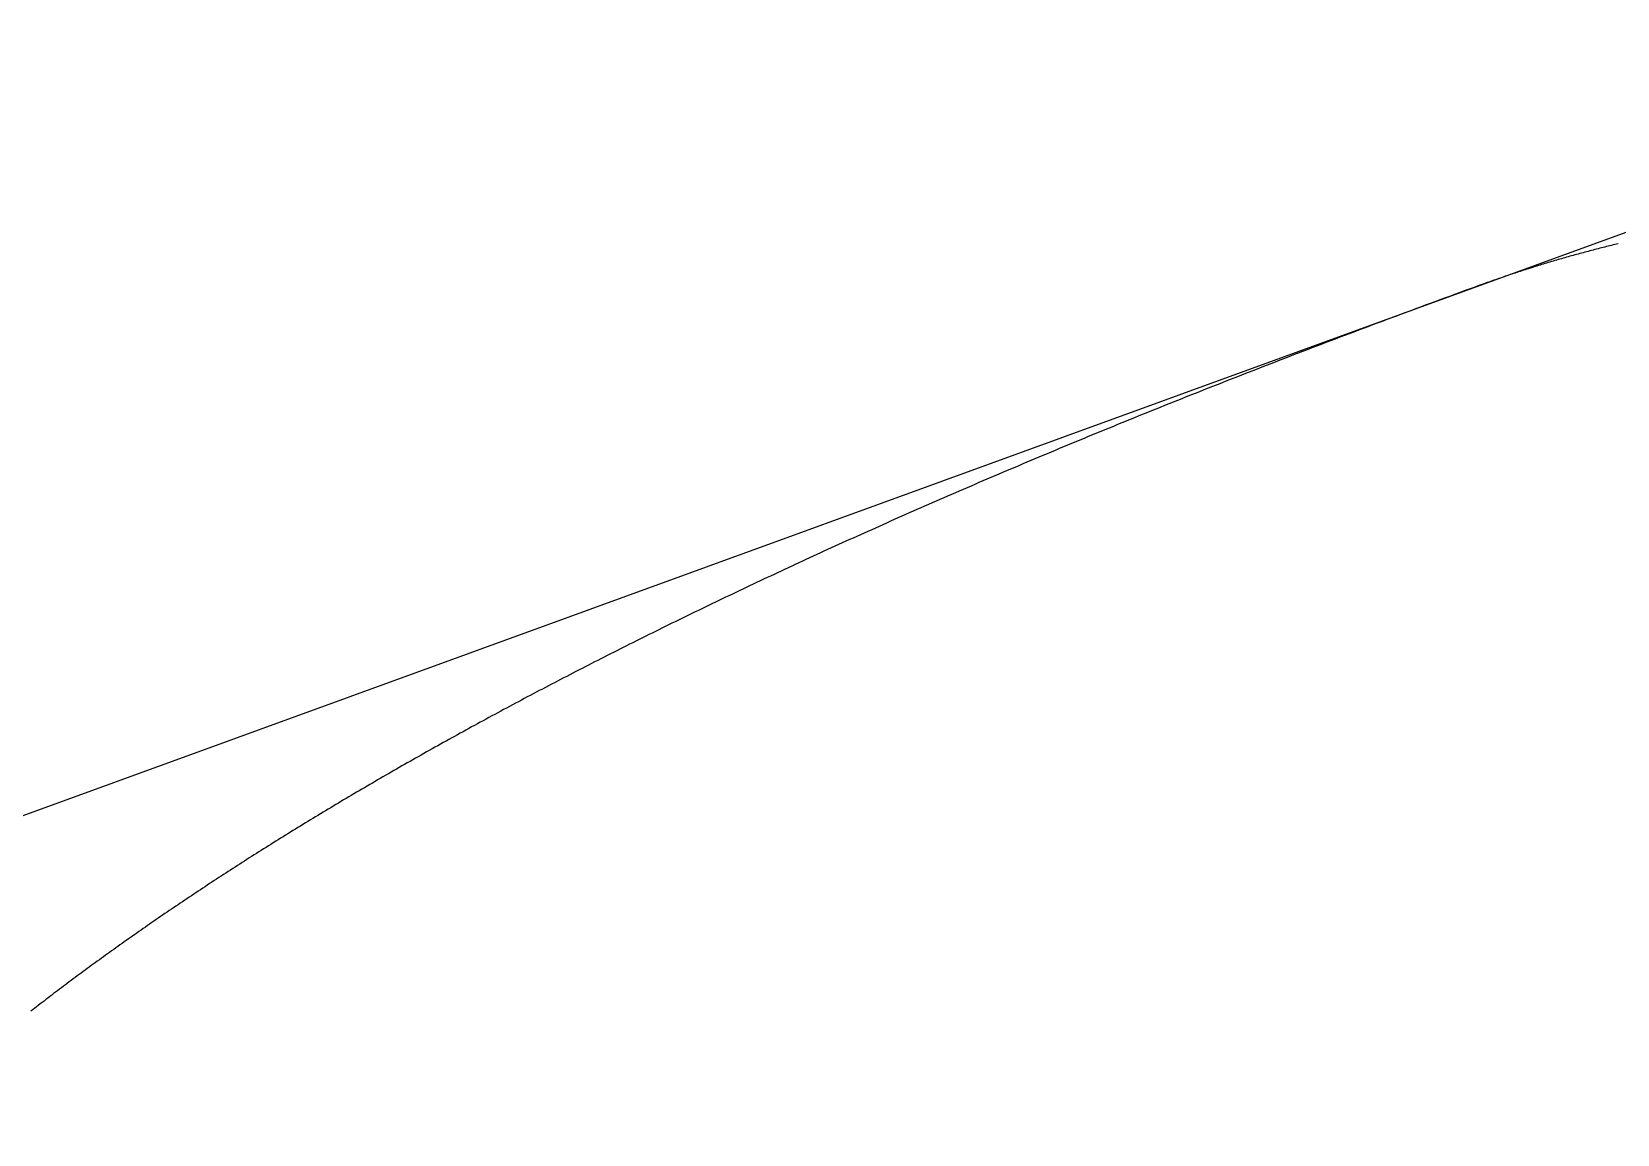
# Model space of a CAD drawing. Extents: x -14 to 315, y -179 to 16.
# Drawn here: x 191.01 to 204.39, y -101.7 to -92.39 of the extents above; entities that cross this region are included whole.
import ezdxf

# ---------------------------------------------------------------- set-up
doc = ezdxf.new("R2010")
doc.units = 0
doc.layers.add('BLACK', color=7, linetype='CONTINUOUS')

msp = doc.modelspace()

# ---------------------------------------------------------------- linework, layer by layer
at = {"layer": 'BLACK', "linetype": 'CONTINUOUS'}
for p, q in [((183.539251, -101.69915), (209.110421, -92.391983)), ((204.270021, -94.213291), (204.255957, -94.216838)), ((204.28409, -94.209763), (204.270021, -94.213291)), ((204.298159, -94.206256), (204.28409, -94.209763)), ((204.312232, -94.202768), (204.298159, -94.206256)), ((204.326306, -94.199301), (204.312232, -94.202768)), ((204.340384, -94.195854), (204.326306, -94.199301)), ((204.354462, -94.192426), (204.340384, -94.195854)), ((204.368544, -94.189019), (204.354462, -94.192426)), ((204.382628, -94.185632), (204.368544, -94.189019)), ((204.396714, -94.182265), (204.382628, -94.185632)), ((203.779248, -94.349372), (203.765273, -94.353621)), ((203.793223, -94.345143), (203.779248, -94.349372)), ((203.807203, -94.340934), (203.793223, -94.345143)), ((203.821185, -94.336746), (203.807203, -94.340934)), ((203.83517, -94.332577), (203.821185, -94.336746)), ((203.849157, -94.328429), (203.83517, -94.332577)), ((203.863148, -94.3243), (203.849157, -94.328429)), ((203.877141, -94.320192), (203.863148, -94.3243)), ((203.891138, -94.316104), (203.877141, -94.320192)), ((203.905136, -94.312036), (203.891138, -94.316104)), ((203.919138, -94.307987), (203.905136, -94.312036)), ((203.933141, -94.303959), (203.919138, -94.307987)), ((203.947149, -94.299951), (203.933141, -94.303959)), ((203.961158, -94.295963), (203.947149, -94.299951)), ((203.975171, -94.291994), (203.961158, -94.295963)), ((203.989185, -94.288046), (203.975171, -94.291994)), ((204.003203, -94.284118), (203.989185, -94.288046)), ((204.017223, -94.28021), (204.003203, -94.284118)), ((204.031246, -94.276322), (204.017223, -94.28021)), ((204.045271, -94.272454), (204.031246, -94.276322)), ((204.0593, -94.268606), (204.045271, -94.272454)), ((204.07333, -94.264778), (204.0593, -94.268606)), ((204.087363, -94.26097), (204.07333, -94.264778)), ((204.101398, -94.257182), (204.087363, -94.26097)), ((204.115437, -94.253414), (204.101398, -94.257182)), ((204.129477, -94.249667), (204.115437, -94.253414)), ((204.143521, -94.245939), (204.129477, -94.249667)), ((204.157567, -94.242231), (204.143521, -94.245939)), ((204.171616, -94.238543), (204.157567, -94.242231)), ((204.185666, -94.234876), (204.171616, -94.238543)), ((204.19972, -94.231228), (204.185666, -94.234876)), ((204.213774, -94.227601), (204.19972, -94.231228)), ((204.227833, -94.223993), (204.213774, -94.227601)), ((204.241893, -94.220406), (204.227833, -94.223993)), ((204.255957, -94.216838), (204.241893, -94.220406)), ((203.375225, -94.480722), (203.36134, -94.485551)), ((203.389114, -94.475911), (203.375225, -94.480722)), ((203.403005, -94.471122), (203.389114, -94.475911)), ((203.4169, -94.466352), (203.403005, -94.471122)), ((203.430798, -94.461602), (203.4169, -94.466352)), ((203.444699, -94.456872), (203.430798, -94.461602)), ((203.458603, -94.452163), (203.444699, -94.456872)), ((203.472511, -94.447473), (203.458603, -94.452163)), ((203.486421, -94.442803), (203.472511, -94.447473)), ((203.500336, -94.438153), (203.486421, -94.442803)), ((203.514252, -94.433524), (203.500336, -94.438153)), ((203.528173, -94.428914), (203.514252, -94.433524)), ((203.542095, -94.424325), (203.528173, -94.428914)), ((203.556022, -94.419756), (203.542095, -94.424325)), ((203.56995, -94.415207), (203.556022, -94.419756)), ((203.583883, -94.410677), (203.56995, -94.415207)), ((203.597818, -94.406168), (203.583883, -94.410677)), ((203.611757, -94.401679), (203.597818, -94.406168)), ((203.625698, -94.39721), (203.611757, -94.401679)), ((203.639643, -94.39276), (203.625698, -94.39721)), ((203.653589, -94.388332), (203.639643, -94.39276)), ((203.66754, -94.383922), (203.653589, -94.388332)), ((203.681493, -94.379534), (203.66754, -94.383922)), ((203.69545, -94.375164), (203.681493, -94.379534)), ((203.709408, -94.370816), (203.69545, -94.375164)), ((203.723371, -94.366487), (203.709408, -94.370816)), ((203.737335, -94.362178), (203.723371, -94.366487)), ((203.751303, -94.357889), (203.737335, -94.362178)), ((203.765273, -94.353621), (203.751303, -94.357889)), ((203.014818, -94.610872), (202.973555, -94.626007)), ((203.056153, -94.595731), (203.014818, -94.610872)), ((203.097578, -94.58058), (203.056153, -94.595731)), ((203.139075, -94.565423), (203.097578, -94.58058)), ((203.180662, -94.550255), (203.139075, -94.565423)), ((203.222322, -94.535081), (203.180662, -94.550255)), ((203.23652, -94.529924), (203.222322, -94.535081)), ((203.250376, -94.524914), (203.23652, -94.529924)), ((203.264235, -94.519923), (203.250376, -94.524914)), ((203.278098, -94.514953), (203.264235, -94.519923)), ((203.291962, -94.510003), (203.278098, -94.514953)), ((203.305832, -94.505072), (203.291962, -94.510003)), ((203.319703, -94.500162), (203.305832, -94.505072)), ((203.33358, -94.495272), (203.319703, -94.500162)), ((203.347458, -94.490402), (203.33358, -94.495272)), ((203.36134, -94.485551), (203.347458, -94.490402)), ((202.646387, -94.746774), (202.605855, -94.761831)), ((202.687006, -94.731705), (202.646387, -94.746774)), ((202.727698, -94.716632), (202.687006, -94.731705)), ((202.768477, -94.701547), (202.727698, -94.716632)), ((202.809329, -94.686457), (202.768477, -94.701547)), ((202.850269, -94.671355), (202.809329, -94.686457)), ((202.891281, -94.656248), (202.850269, -94.671355)), ((202.932382, -94.64113), (202.891281, -94.656248)), ((202.973555, -94.626007), (202.932382, -94.64113)), ((202.284429, -94.882001), (202.244602, -94.896987)), ((202.324326, -94.86701), (202.284429, -94.882001)), ((202.364311, -94.852008), (202.324326, -94.86701)), ((202.404366, -94.837001), (202.364311, -94.852008)), ((202.444508, -94.821982), (202.404366, -94.837001)), ((202.484722, -94.806958), (202.444508, -94.821982)), ((202.525023, -94.791923), (202.484722, -94.806958)), ((202.565395, -94.776882), (202.525023, -94.791923)), ((202.605855, -94.761831), (202.565395, -94.776882)), ((201.928839, -95.016566), (201.889723, -95.031475)), ((201.96804, -95.001646), (201.928839, -95.016566)), ((202.007312, -94.98672), (201.96804, -95.001646)), ((202.046669, -94.971784), (202.007312, -94.98672)), ((202.086096, -94.956842), (202.046669, -94.971784)), ((202.125609, -94.941889), (202.086096, -94.956842)), ((202.165192, -94.926931), (202.125609, -94.941889)), ((202.204862, -94.911961), (202.165192, -94.926931)), ((202.244602, -94.896987), (202.204862, -94.911961)), ((201.579545, -95.150467), (201.541115, -95.165306)), ((201.618044, -95.135623), (201.579545, -95.150467)), ((201.656628, -95.120767), (201.618044, -95.135623)), ((201.695281, -95.105907), (201.656628, -95.120767)), ((201.734018, -95.091036), (201.695281, -95.105907)), ((201.772825, -95.076159), (201.734018, -95.091036)), ((201.811716, -95.061272), (201.772825, -95.076159)), ((201.850677, -95.046379), (201.811716, -95.061272)), ((201.889723, -95.031475), (201.850677, -95.046379)), ((201.236444, -95.283715), (201.198705, -95.298479)), ((201.274266, -95.268941), (201.236444, -95.283715)), ((201.312157, -95.254161), (201.274266, -95.268941)), ((201.35013, -95.23937), (201.312157, -95.254161)), ((201.388172, -95.224575), (201.35013, -95.23937)), ((201.426297, -95.209768), (201.388172, -95.224575)), ((201.464491, -95.194956), (201.426297, -95.209768)), ((201.502769, -95.180134), (201.464491, -95.194956)), ((201.541115, -95.165306), (201.502769, -95.180134)), ((200.899465, -95.416311), (200.862392, -95.431005)), ((200.936605, -95.401611), (200.899465, -95.416311)), ((200.973826, -95.386901), (200.936605, -95.401611)), ((201.011115, -95.372185), (200.973826, -95.386901)), ((201.048486, -95.357459), (201.011115, -95.372185)), ((201.085924, -95.342727), (201.048486, -95.357459)), ((201.123445, -95.327985), (201.085924, -95.342727)), ((201.161034, -95.313237), (201.123445, -95.327985)), ((201.198705, -95.298479), (201.161034, -95.313237)), ((200.568506, -95.548265), (200.532105, -95.562885)), ((200.604987, -95.533633), (200.568506, -95.548265)), ((200.641535, -95.518997), (200.604987, -95.533633)), ((200.678163, -95.50435), (200.641535, -95.518997)), ((200.714859, -95.489698), (200.678163, -95.50435)), ((200.751634, -95.475035), (200.714859, -95.489698)), ((200.788477, -95.460368), (200.751634, -95.475035)), ((200.825401, -95.445689), (200.788477, -95.460368)), ((200.862392, -95.431005), (200.825401, -95.445689)), ((200.243497, -95.679577), (200.207744, -95.69413)), ((200.279315, -95.665019), (200.243497, -95.679577)), ((200.315213, -95.650451), (200.279315, -95.665019)), ((200.351176, -95.635878), (200.315213, -95.650451)), ((200.387219, -95.621294), (200.351176, -95.635878)), ((200.423328, -95.606705), (200.387219, -95.621294)), ((200.459516, -95.592105), (200.423328, -95.606705)), ((200.495771, -95.5775), (200.459516, -95.592105)), ((200.532105, -95.562885), (200.495771, -95.5775)), ((199.92434, -95.810259), (199.889239, -95.824739)), ((199.959518, -95.795769), (199.92434, -95.810259)), ((199.994761, -95.781273), (199.959518, -95.795769)), ((200.030082, -95.766767), (199.994761, -95.781273)), ((200.065468, -95.752256), (200.030082, -95.766767)), ((200.100933, -95.737735), (200.065468, -95.752256)), ((200.136462, -95.723209), (200.100933, -95.737735)), ((200.172071, -95.708672), (200.136462, -95.723209)), ((200.207744, -95.69413), (200.172071, -95.708672)), ((199.576493, -95.954724), (199.542099, -95.969127)), ((199.610963, -95.940311), (199.576493, -95.954724)), ((199.645497, -95.925892), (199.610963, -95.940311)), ((199.680108, -95.911464), (199.645497, -95.925892)), ((199.714783, -95.89703), (199.680108, -95.911464)), ((199.749535, -95.882586), (199.714783, -95.89703)), ((199.784352, -95.868137), (199.749535, -95.882586)), ((199.819245, -95.853678), (199.784352, -95.868137)), ((199.854204, -95.839214), (199.819245, -95.853678)), ((199.889239, -95.824739), (199.854204, -95.839214)), ((199.269435, -96.084085), (199.235661, -96.098422)), ((199.303272, -96.069744), (199.269435, -96.084085)), ((199.337184, -96.055391), (199.303272, -96.069744)), ((199.371159, -96.041034), (199.337184, -96.055391)), ((199.40521, -96.026667), (199.371159, -96.041034)), ((199.439325, -96.012295), (199.40521, -96.026667)), ((199.473515, -95.997912), (199.439325, -96.012295)), ((199.507769, -95.983525), (199.473515, -95.997912)), ((199.542099, -95.969127), (199.507769, -95.983525)), ((198.967971, -96.212835), (198.93482, -96.227101)), ((199.001195, -96.198558), (198.967971, -96.212835)), ((199.034482, -96.184277), (199.001195, -96.198558)), ((199.067843, -96.169985), (199.034482, -96.184277)), ((199.101267, -96.155689), (199.067843, -96.169985)), ((199.134765, -96.141382), (199.101267, -96.155689)), ((199.168326, -96.127071), (199.134765, -96.141382)), ((199.201962, -96.112749), (199.168326, -96.127071)), ((199.235661, -96.098422), (199.201962, -96.112749)), ((198.639482, -96.355174), (198.607007, -96.369366)), ((198.67203, -96.340972), (198.639482, -96.355174)), ((198.70464, -96.326766), (198.67203, -96.340972)), ((198.737323, -96.312549), (198.70464, -96.326766)), ((198.770067, -96.298328), (198.737323, -96.312549)), ((198.802885, -96.284096), (198.770067, -96.298328)), ((198.835764, -96.26986), (198.802885, -96.284096)), ((198.868717, -96.255614), (198.835764, -96.26986)), ((198.901731, -96.241362), (198.868717, -96.255614)), ((198.93482, -96.227101), (198.901731, -96.241362)), ((198.349579, -96.482642), (198.317696, -96.49677)), ((198.381522, -96.46851), (198.349579, -96.482642)), ((198.413537, -96.454368), (198.381522, -96.46851)), ((198.445613, -96.44022), (198.413537, -96.454368)), ((198.477761, -96.426063), (198.445613, -96.44022)), ((198.50997, -96.411901), (198.477761, -96.426063)), ((198.54225, -96.397729), (198.50997, -96.411901)), ((198.574592, -96.383552), (198.54225, -96.397729)), ((198.607007, -96.369366), (198.574592, -96.383552)), ((198.03373, -96.623577), (198.002501, -96.637631)), ((198.065018, -96.609517), (198.03373, -96.623577)), ((198.096377, -96.595448), (198.065018, -96.609517)), ((198.127795, -96.581374), (198.096377, -96.595448)), ((198.159284, -96.567291), (198.127795, -96.581374)), ((198.190833, -96.553202), (198.159284, -96.567291)), ((198.222453, -96.539104), (198.190833, -96.553202)), ((198.254133, -96.525001), (198.222453, -96.539104)), ((198.285884, -96.510888), (198.254133, -96.525001)), ((198.317696, -96.49677), (198.285884, -96.510888)), ((197.755019, -96.749797), (197.724375, -96.763785)), ((197.785732, -96.735801), (197.755019, -96.749797)), ((197.816504, -96.721799), (197.785732, -96.735801)), ((197.847345, -96.707788), (197.816504, -96.721799)), ((197.878245, -96.693772), (197.847345, -96.707788)), ((197.909215, -96.679747), (197.878245, -96.693772)), ((197.940244, -96.665716), (197.909215, -96.679747)), ((197.971343, -96.651676), (197.940244, -96.665716)), ((198.002501, -96.637631), (197.971343, -96.651676)), ((197.451418, -96.889359), (197.421407, -96.903275)), ((197.481495, -96.875434), (197.451418, -96.889359)), ((197.511631, -96.861504), (197.481495, -96.875434)), ((197.541835, -96.847564), (197.511631, -96.861504)), ((197.572097, -96.83362), (197.541835, -96.847564)), ((197.602428, -96.819666), (197.572097, -96.83362)), ((197.632817, -96.805708), (197.602428, -96.819666)), ((197.663274, -96.79174), (197.632817, -96.805708)), ((197.693791, -96.777767), (197.663274, -96.79174)), ((197.724375, -96.763785), (197.693791, -96.777767)), ((197.18356, -97.014356), (197.154106, -97.02821)), ((197.21307, -97.000496), (197.18356, -97.014356)), ((197.242648, -96.986628), (197.21307, -97.000496)), ((197.272283, -96.972754), (197.242648, -96.986628)), ((197.301985, -96.958872), (197.272283, -96.972754)), ((197.331744, -96.944984), (197.301985, -96.958872)), ((197.361571, -96.931087), (197.331744, -96.944984)), ((197.391455, -96.917186), (197.361571, -96.931087)), ((197.421407, -96.903275), (197.391455, -96.917186)), ((196.891819, -97.152577), (196.86298, -97.166362)), ((196.920715, -97.138787), (196.891819, -97.152577)), ((196.949677, -97.124988), (196.920715, -97.138787)), ((196.978695, -97.111185), (196.949677, -97.124988)), ((197.007779, -97.097372), (196.978695, -97.111185)), ((197.036919, -97.083554), (197.007779, -97.097372)), ((197.066126, -97.069728), (197.036919, -97.083554)), ((197.09539, -97.055896), (197.066126, -97.069728)), ((197.124719, -97.042056), (197.09539, -97.055896)), ((197.154106, -97.02821), (197.124719, -97.042056)), ((196.60617, -97.290106), (196.577934, -97.303822)), ((196.634461, -97.276385), (196.60617, -97.290106)), ((196.662817, -97.262655), (196.634461, -97.276385)), ((196.691229, -97.24892), (196.662817, -97.262655)), ((196.719705, -97.235177), (196.691229, -97.24892)), ((196.748238, -97.221428), (196.719705, -97.235177)), ((196.776834, -97.207671), (196.748238, -97.221428)), ((196.805488, -97.193909), (196.776834, -97.207671)), ((196.834206, -97.180138), (196.805488, -97.193909)), ((196.86298, -97.166362), (196.834206, -97.180138)), ((196.326507, -97.426953), (196.298864, -97.440602)), ((196.354205, -97.4133), (196.326507, -97.426953)), ((196.381965, -97.399638), (196.354205, -97.4133)), ((196.409781, -97.385971), (196.381965, -97.399638)), ((196.43766, -97.372296), (196.409781, -97.385971)), ((196.465594, -97.358615), (196.43766, -97.372296)), ((196.493592, -97.344926), (196.465594, -97.358615)), ((196.521645, -97.331232), (196.493592, -97.344926)), ((196.549761, -97.31753), (196.521645, -97.331232)), ((196.577934, -97.303822), (196.549761, -97.31753)), ((196.079842, -97.549542), (196.052728, -97.563128)), ((196.107018, -97.535947), (196.079842, -97.549542)), ((196.134248, -97.522347), (196.107018, -97.535947)), ((196.16154, -97.508738), (196.134248, -97.522347)), ((196.188887, -97.495125), (196.16154, -97.508738)), ((196.216295, -97.481503), (196.188887, -97.495125)), ((196.243758, -97.467877), (196.216295, -97.481503)), ((196.271284, -97.454242), (196.243758, -97.467877)), ((196.298864, -97.440602), (196.271284, -97.454242)), ((195.811273, -97.68512), (195.784733, -97.698641)), ((195.837874, -97.671591), (195.811273, -97.68512)), ((195.864528, -97.658057), (195.837874, -97.671591)), ((195.891243, -97.644515), (195.864528, -97.658057)), ((195.918012, -97.630968), (195.891243, -97.644515)), ((195.944842, -97.617412), (195.918012, -97.630968)), ((195.971725, -97.603852), (195.944842, -97.617412)), ((195.99867, -97.590283), (195.971725, -97.603852)), ((196.025668, -97.57671), (195.99867, -97.590283)), ((196.052728, -97.563128), (196.025668, -97.57671)), ((195.548396, -97.820046), (195.522419, -97.833503)), ((195.574432, -97.806582), (195.548396, -97.820046)), ((195.600521, -97.793113), (195.574432, -97.806582)), ((195.626669, -97.779636), (195.600521, -97.793113)), ((195.65287, -97.766154), (195.626669, -97.779636)), ((195.679131, -97.752663), (195.65287, -97.766154)), ((195.705445, -97.739168), (195.679131, -97.752663)), ((195.731819, -97.725665), (195.705445, -97.739168)), ((195.758246, -97.712157), (195.731819, -97.725665)), ((195.784733, -97.698641), (195.758246, -97.712157)), ((195.291112, -97.95433), (195.265689, -97.967723)), ((195.316593, -97.94093), (195.291112, -97.95433)), ((195.342126, -97.927524), (195.316593, -97.94093)), ((195.367717, -97.914111), (195.342126, -97.927524)), ((195.393361, -97.900693), (195.367717, -97.914111)), ((195.419063, -97.887267), (195.393361, -97.900693)), ((195.444817, -97.873836), (195.419063, -97.887267)), ((195.47063, -97.860398), (195.444817, -97.873836)), ((195.496495, -97.846954), (195.47063, -97.860398)), ((195.522419, -97.833503), (195.496495, -97.846954)), ((195.039322, -98.087983), (195.014443, -98.101313)), ((195.064258, -98.074645), (195.039322, -98.087983)), ((195.089245, -98.061303), (195.064258, -98.074645)), ((195.114289, -98.047952), (195.089245, -98.061303)), ((195.139385, -98.034597), (195.114289, -98.047952)), ((195.164538, -98.021234), (195.139385, -98.034597)), ((195.189742, -98.007867), (195.164538, -98.021234)), ((195.215004, -97.994491), (195.189742, -98.007867)), ((195.240317, -97.981111), (195.215004, -97.994491)), ((195.265689, -97.967723), (195.240317, -97.981111)), ((194.792928, -98.221016), (194.768583, -98.234285)), ((194.817329, -98.20774), (194.792928, -98.221016)), ((194.84178, -98.194459), (194.817329, -98.20774)), ((194.866287, -98.18117), (194.84178, -98.194459)), ((194.890844, -98.167877), (194.866287, -98.18117)), ((194.915458, -98.154576), (194.890844, -98.167877)), ((194.940122, -98.14127), (194.915458, -98.154576)), ((194.964843, -98.127957), (194.940122, -98.14127)), ((194.989614, -98.114639), (194.964843, -98.127957)), ((195.014443, -98.101313), (194.989614, -98.114639)), ((194.551835, -98.35344), (194.528015, -98.366649)), ((194.57571, -98.340224), (194.551835, -98.35344)), ((194.599635, -98.327004), (194.57571, -98.340224)), ((194.623614, -98.313776), (194.599635, -98.327004)), ((194.647643, -98.300543), (194.623614, -98.313776)), ((194.671727, -98.287303), (194.647643, -98.300543)), ((194.695861, -98.274058), (194.671727, -98.287303)), ((194.72005, -98.260806), (194.695861, -98.274058)), ((194.744289, -98.247549), (194.72005, -98.260806)), ((194.768583, -98.234285), (194.744289, -98.247549)), ((194.292642, -98.498418), (194.269386, -98.511563)), ((194.315947, -98.485268), (194.292642, -98.498418)), ((194.339306, -98.472111), (194.315947, -98.485268)), ((194.362713, -98.45895), (194.339306, -98.472111)), ((194.386174, -98.445781), (194.362713, -98.45895)), ((194.409684, -98.432608), (194.386174, -98.445781)), ((194.433248, -98.419427), (194.409684, -98.432608)), ((194.456861, -98.406242), (194.433248, -98.419427)), ((194.480528, -98.39305), (194.456861, -98.406242)), ((194.504244, -98.379853), (194.480528, -98.39305)), ((194.528015, -98.366649), (194.504244, -98.379853)), ((194.06237, -98.629603), (194.039619, -98.642691)), ((194.08517, -98.616511), (194.06237, -98.629603)), ((194.108021, -98.603412), (194.08517, -98.616511)), ((194.130921, -98.590309), (194.108021, -98.603412)), ((194.153873, -98.577198), (194.130921, -98.590309)), ((194.176874, -98.564083), (194.153873, -98.577198)), ((194.199927, -98.550961), (194.176874, -98.564083)), ((194.223028, -98.537835), (194.199927, -98.550961)), ((194.246183, -98.524701), (194.223028, -98.537835)), ((194.269386, -98.511563), (194.246183, -98.524701)), ((193.837106, -98.760217), (193.814851, -98.773248)), ((193.859409, -98.747182), (193.837106, -98.760217)), ((193.881763, -98.73414), (193.859409, -98.747182)), ((193.904164, -98.721093), (193.881763, -98.73414)), ((193.926617, -98.708039), (193.904164, -98.721093)), ((193.949117, -98.694981), (193.926617, -98.708039)), ((193.971669, -98.681917), (193.949117, -98.694981)), ((193.994269, -98.668847), (193.971669, -98.681917)), ((194.01692, -98.655771), (193.994269, -98.668847)), ((194.039619, -98.642691), (194.01692, -98.655771)), ((193.616758, -98.890273), (193.594989, -98.903249)), ((193.638574, -98.877293), (193.616758, -98.890273)), ((193.660439, -98.864306), (193.638574, -98.877293)), ((193.682351, -98.851315), (193.660439, -98.864306)), ((193.704313, -98.838317), (193.682351, -98.851315)), ((193.726323, -98.825315), (193.704313, -98.838317)), ((193.748382, -98.812306), (193.726323, -98.825315)), ((193.770489, -98.799293), (193.748382, -98.812306)), ((193.792646, -98.786273), (193.770489, -98.799293)), ((193.814851, -98.773248), (193.792646, -98.786273)), ((193.379943, -99.032707), (193.3587, -99.045623)), ((193.401234, -99.019785), (193.379943, -99.032707)), ((193.422571, -99.006858), (193.401234, -99.019785)), ((193.443957, -98.993925), (193.422571, -99.006858)), ((193.46539, -98.980988), (193.443957, -98.993925)), ((193.486871, -98.968045), (193.46539, -98.980988)), ((193.508398, -98.955097), (193.486871, -98.968045)), ((193.529975, -98.942143), (193.508398, -98.955097)), ((193.551598, -98.929184), (193.529975, -98.942143)), ((193.57327, -98.916219), (193.551598, -98.929184)), ((193.594989, -98.903249), (193.57327, -98.916219)), ((193.169622, -99.161634), (193.148847, -99.174498)), ((193.190444, -99.148765), (193.169622, -99.161634)), ((193.211312, -99.13589), (193.190444, -99.148765)), ((193.232228, -99.12301), (193.211312, -99.13589)), ((193.253189, -99.110126), (193.232228, -99.12301)), ((193.274198, -99.097235), (193.253189, -99.110126)), ((193.295253, -99.08434), (193.274198, -99.097235)), ((193.316355, -99.07144), (193.295253, -99.08434)), ((193.337504, -99.058534), (193.316355, -99.07144)), ((193.3587, -99.045623), (193.337504, -99.058534)), ((192.963936, -99.290046), (192.94362, -99.302859)), ((192.984299, -99.277227), (192.963936, -99.290046)), ((193.004707, -99.264404), (192.984299, -99.277227)), ((193.025161, -99.251575), (193.004707, -99.264404)), ((193.04566, -99.238742), (193.025161, -99.251575)), ((193.066206, -99.225903), (193.04566, -99.238742)), ((193.086796, -99.21306), (193.066206, -99.225903)), ((193.107434, -99.200211), (193.086796, -99.21306)), ((193.128117, -99.187357), (193.107434, -99.200211)), ((193.148847, -99.174498), (193.128117, -99.187357)), ((192.742932, -99.43072), (192.723109, -99.443479)), ((192.762799, -99.417956), (192.742932, -99.43072)), ((192.782711, -99.405187), (192.762799, -99.417956)), ((192.802667, -99.392413), (192.782711, -99.405187)), ((192.822668, -99.379635), (192.802667, -99.392413)), ((192.842714, -99.366851), (192.822668, -99.379635)), ((192.862805, -99.354062), (192.842714, -99.366851)), ((192.88294, -99.341269), (192.862805, -99.354062)), ((192.903122, -99.328471), (192.88294, -99.341269)), ((192.923348, -99.315667), (192.903122, -99.328471)), ((192.94362, -99.302859), (192.923348, -99.315667)), ((192.546696, -99.558096), (192.527314, -99.570808)), ((192.566121, -99.54538), (192.546696, -99.558096)), ((192.585591, -99.532659), (192.566121, -99.54538)), ((192.605104, -99.519933), (192.585591, -99.532659)), ((192.624662, -99.507203), (192.605104, -99.519933)), ((192.644263, -99.494468), (192.624662, -99.507203)), ((192.663908, -99.481728), (192.644263, -99.494468)), ((192.683597, -99.468983), (192.663908, -99.481728)), ((192.703331, -99.456234), (192.683597, -99.468983)), ((192.723109, -99.443479), (192.703331, -99.456234)), ((192.335875, -99.697669), (192.316968, -99.71033)), ((192.354825, -99.685003), (192.335875, -99.697669)), ((192.373818, -99.672333), (192.354825, -99.685003)), ((192.392854, -99.659659), (192.373818, -99.672333)), ((192.411933, -99.646979), (192.392854, -99.659659)), ((192.431055, -99.634296), (192.411933, -99.646979)), ((192.45022, -99.621607), (192.431055, -99.634296)), ((192.469429, -99.608914), (192.45022, -99.621607)), ((192.48868, -99.596217), (192.469429, -99.608914)), ((192.507975, -99.583515), (192.48868, -99.596217)), ((192.527314, -99.570808), (192.507975, -99.583515)), ((192.130224, -99.836695), (192.111781, -99.849307)), ((192.148709, -99.824078), (192.130224, -99.836695)), ((192.167235, -99.811457), (192.148709, -99.824078)), ((192.185804, -99.798832), (192.167235, -99.811457)), ((192.204415, -99.786202), (192.185804, -99.798832)), ((192.223068, -99.773568), (192.204415, -99.786202)), ((192.241763, -99.760929), (192.223068, -99.773568)), ((192.260501, -99.748286), (192.241763, -99.760929)), ((192.27928, -99.735638), (192.260501, -99.748286)), ((192.298103, -99.722986), (192.27928, -99.735638)), ((192.316968, -99.71033), (192.298103, -99.722986)), ((191.947659, -99.962627), (191.929629, -99.975197)), ((191.96573, -99.950053), (191.947659, -99.962627)), ((191.983841, -99.937475), (191.96573, -99.950053)), ((192.001995, -99.924892), (191.983841, -99.937475)), ((192.020188, -99.912305), (192.001995, -99.924892)), ((192.038424, -99.899714), (192.020188, -99.912305)), ((192.056701, -99.887119), (192.038424, -99.899714)), ((192.075019, -99.874519), (192.056701, -99.887119)), ((192.093379, -99.861916), (192.075019, -99.874519)), ((192.111781, -99.849307), (192.093379, -99.861916)), ((191.751566, -100.100673), (191.733981, -100.113199)), ((191.76919, -100.088144), (191.751566, -100.100673)), ((191.786855, -100.07561), (191.76919, -100.088144)), ((191.80456, -100.063073), (191.786855, -100.07561)), ((191.822306, -100.050531), (191.80456, -100.063073)), ((191.840091, -100.037986), (191.822306, -100.050531)), ((191.857918, -100.025436), (191.840091, -100.037986)), ((191.875784, -100.012883), (191.857918, -100.025436)), ((191.893692, -100.000325), (191.875784, -100.012883)), ((191.91164, -99.987763), (191.893692, -100.000325)), ((191.929629, -99.975197), (191.91164, -99.987763)), ((191.560319, -100.23824), (191.54317, -100.250723)), ((191.577508, -100.225753), (191.560319, -100.23824)), ((191.594735, -100.213262), (191.577508, -100.225753)), ((191.612003, -100.200767), (191.594735, -100.213262)), ((191.629309, -100.18827), (191.612003, -100.200767)), ((191.646656, -100.175767), (191.629309, -100.18827)), ((191.664041, -100.163261), (191.646656, -100.175767)), ((191.681467, -100.150751), (191.664041, -100.163261)), ((191.698931, -100.138238), (191.681467, -100.150751)), ((191.716436, -100.12572), (191.698931, -100.138238)), ((191.733981, -100.113199), (191.716436, -100.12572)), ((191.390573, -100.362906), (191.373812, -100.375353)), ((191.407374, -100.350456), (191.390573, -100.362906)), ((191.424213, -100.338002), (191.407374, -100.350456)), ((191.441091, -100.325544), (191.424213, -100.338002)), ((191.458007, -100.313084), (191.441091, -100.325544)), ((191.474962, -100.300618), (191.458007, -100.313084)), ((191.491955, -100.28815), (191.474962, -100.300618)), ((191.508988, -100.275678), (191.491955, -100.28815)), ((191.526059, -100.263203), (191.508988, -100.275678)), ((191.54317, -100.250723), (191.526059, -100.263203)), ((191.208281, -100.499629), (191.191935, -100.512038)), ((191.224664, -100.487217), (191.208281, -100.499629)), ((191.241085, -100.474801), (191.224664, -100.487217)), ((191.257542, -100.462382), (191.241085, -100.474801)), ((191.274039, -100.449959), (191.257542, -100.462382)), ((191.290572, -100.437534), (191.274039, -100.449959)), ((191.307145, -100.425104), (191.290572, -100.437534)), ((191.323753, -100.412672), (191.307145, -100.425104)), ((191.340402, -100.400235), (191.323753, -100.412672)), ((191.357087, -100.387796), (191.340402, -100.400235)), ((191.373812, -100.375353), (191.357087, -100.387796)), ((191.030523, -100.635949), (191.014586, -100.648322)), ((191.046499, -100.623572), (191.030523, -100.635949)), ((191.06251, -100.611192), (191.046499, -100.623572)), ((191.07856, -100.598809), (191.06251, -100.611192)), ((191.094644, -100.586423), (191.07856, -100.598809)), ((191.110767, -100.574033), (191.094644, -100.586423)), ((191.126926, -100.561641), (191.110767, -100.574033)), ((191.143123, -100.549245), (191.126926, -100.561641)), ((191.159356, -100.536846), (191.143123, -100.549245)), ((191.175628, -100.524443), (191.159356, -100.536846)), ((191.191935, -100.512038), (191.175628, -100.524443)), ((191.014586, -100.648322), (190.998683, -100.660693))]:
    msp.add_line(p, q, dxfattribs=at)

doc.saveas('drawing.dxf')
